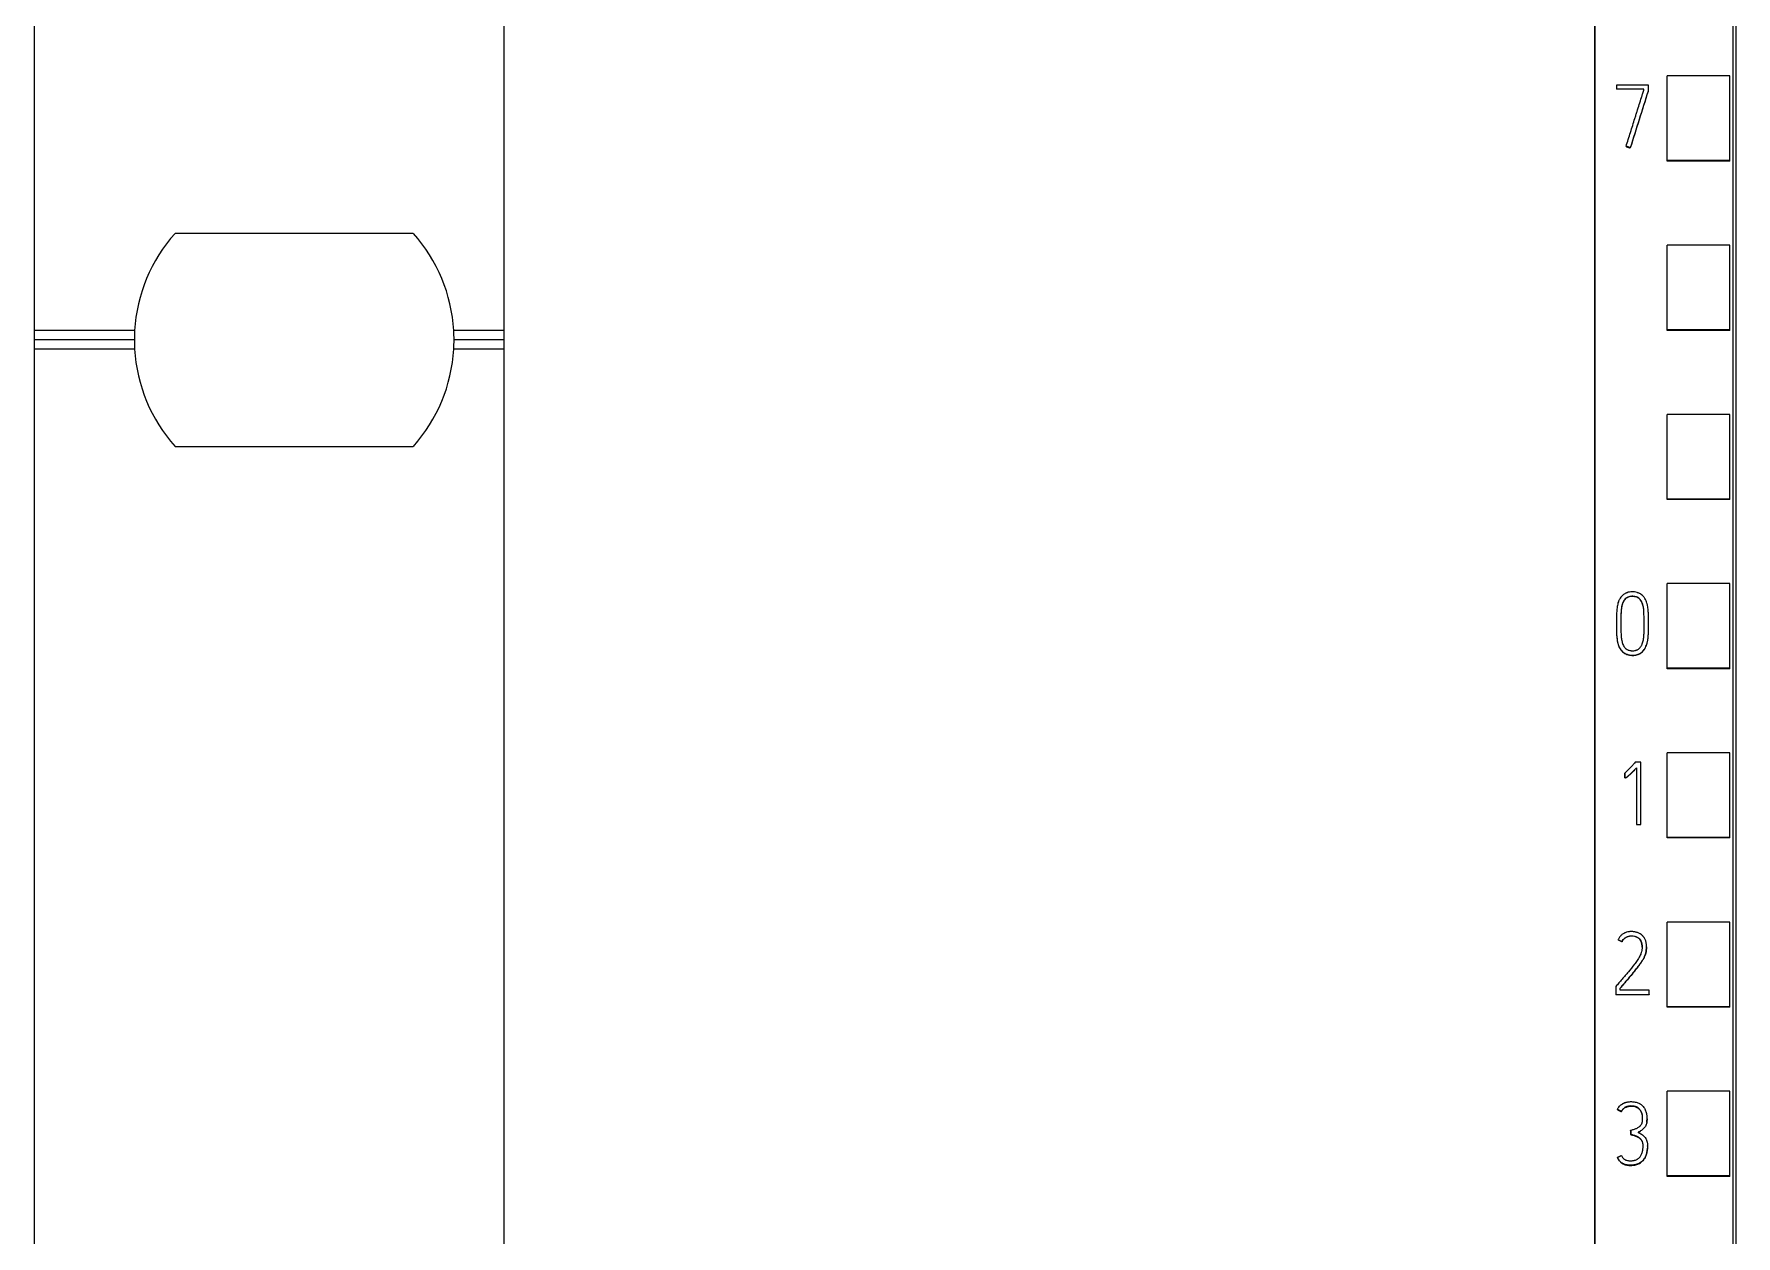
# Model space of a CAD drawing. Header units: millimetres. Extents: x 4137 to 6698, y 1400 to 3585.
# Drawn here: x 5096.4 to 5150.7, y 3282 to 3320.4 of the extents above; entities that cross this region are included whole.
import ezdxf

# ---------------------------------------------------------------- set-up
doc = ezdxf.new("R2010")
doc.units = ezdxf.units.MM
doc.layers.add('000-PI-Oprema', color=30, linetype='Continuous', lineweight=5)
doc.layers.add('004-PI-DIN Šina', color=3, linetype='Continuous')

msp = doc.modelspace()

# ---------------------------------------------------------------- linework, layer by layer
at = {"color": 0, "linetype": 'ByBlock', "lineweight": 0, "ltscale": 0.25}
msp.add_lwpolyline([(5111.448, 3372.778), (5146.248, 3372.778), (5146.248, 3225.772), (5111.448, 3225.772), (5111.448, 3372.778)], dxfattribs=at)
at = {"layer": '000-PI-Oprema', "color": 0, "linetype": 'ByBlock', "lineweight": 0}
for p, q in [((5146.248, 3360.459), (5146.248, 3247.041)), ((5150.648, 3358.178), (5150.648, 3249.363)), ((5148.548, 3316.35), (5148.548, 3319.052)), ((5150.548, 3319.052), (5148.548, 3319.052)), ((5150.548, 3316.35), (5150.548, 3319.052)), ((5146.946, 3318.625), (5146.946, 3318.766)), ((5146.946, 3318.766), (5147.945, 3318.766)), ((5146.946, 3318.625), (5146.946, 3318.619)), ((5147.806, 3318.625), (5146.946, 3318.625)), ((5147.806, 3318.586), (5147.806, 3318.625)), ((5147.945, 3318.766), (5147.945, 3318.564)), ((5147.945, 3318.564), (5147.945, 3318.558)), ((5147.243, 3316.805), (5147.243, 3316.799)), ((5147.376, 3316.76), (5147.376, 3316.754)), ((5148.548, 3316.328), (5148.548, 3316.35)), ((5150.548, 3316.35), (5148.548, 3316.35)), ((5150.548, 3316.328), (5148.548, 3316.328)), ((5150.548, 3316.328), (5150.548, 3316.35)), ((5148.548, 3310.949), (5148.548, 3313.651)), ((5150.548, 3313.651), (5148.548, 3313.651)), ((5150.548, 3310.949), (5150.548, 3313.651)), ((5148.548, 3310.928), (5148.548, 3310.949)), ((5150.548, 3310.949), (5148.548, 3310.949)), ((5150.548, 3310.928), (5148.548, 3310.928)), ((5150.548, 3310.928), (5150.548, 3310.949)), ((5148.548, 3305.547), (5148.548, 3308.249)), ((5150.548, 3308.249), (5148.548, 3308.249)), ((5150.548, 3305.547), (5150.548, 3308.249)), ((5148.548, 3305.528), (5148.548, 3305.547)), ((5150.548, 3305.547), (5148.548, 3305.547)), ((5150.548, 3305.528), (5148.548, 3305.528)), ((5150.548, 3305.528), (5150.548, 3305.547)), ((5148.548, 3300.146), (5148.548, 3302.847)), ((5150.548, 3302.847), (5148.548, 3302.847)), ((5150.548, 3300.146), (5150.548, 3302.847)), ((5146.933, 3301.586), (5146.933, 3301.58)), ((5147.957, 3301.538), (5147.957, 3301.544)), ((5148.548, 3300.128), (5148.548, 3300.146)), ((5150.548, 3300.146), (5148.548, 3300.146)), ((5150.548, 3300.128), (5148.548, 3300.128)), ((5150.548, 3300.128), (5150.548, 3300.146)), ((5147.709, 3297.144), (5147.534, 3297.144)), ((5147.709, 3295.155), (5147.709, 3297.144)), ((5148.548, 3294.744), (5148.548, 3297.445)), ((5150.548, 3297.445), (5148.548, 3297.445)), ((5150.548, 3294.744), (5150.548, 3297.445)), ((5147.198, 3296.798), (5147.198, 3296.792)), ((5147.207, 3296.651), (5147.207, 3296.645)), ((5147.57, 3296.972), (5147.57, 3295.155)), ((5147.57, 3295.155), (5147.709, 3295.155)), ((5148.548, 3294.728), (5148.548, 3294.744)), ((5150.548, 3294.744), (5148.548, 3294.744)), ((5150.548, 3294.728), (5148.548, 3294.728)), ((5150.548, 3294.728), (5150.548, 3294.744)), ((5148.548, 3289.342), (5148.548, 3292.044)), ((5150.548, 3292.044), (5148.548, 3292.044)), ((5150.548, 3289.342), (5150.548, 3292.044)), ((5146.987, 3291.483), (5146.987, 3291.476)), ((5147.112, 3291.419), (5147.112, 3291.413)), ((5147.895, 3291.251), (5147.895, 3291.257)), ((5146.913, 3289.987), (5146.913, 3289.732)), ((5146.913, 3289.732), (5146.913, 3289.725)), ((5146.913, 3289.732), (5147.978, 3289.732)), ((5147.051, 3289.87), (5147.051, 3289.937)), ((5147.978, 3289.87), (5147.051, 3289.87)), ((5147.978, 3289.732), (5147.978, 3289.87)), ((5147.978, 3289.732), (5147.978, 3289.725)), ((5148.548, 3289.328), (5148.548, 3289.342)), ((5150.548, 3289.342), (5148.548, 3289.342)), ((5150.548, 3289.328), (5148.548, 3289.328)), ((5150.548, 3289.328), (5150.548, 3289.342)), ((5148.548, 3283.941), (5148.548, 3286.642)), ((5150.548, 3286.642), (5148.548, 3286.642)), ((5150.548, 3283.941), (5150.548, 3286.642)), ((5146.964, 3286.063), (5146.964, 3286.057)), ((5147.092, 3285.999), (5147.092, 3285.993)), ((5147.91, 3285.745), (5147.91, 3285.751)), ((5147.388, 3285.398), (5147.388, 3285.392)), ((5147.397, 3285.259), (5147.397, 3285.253)), ((5147.927, 3284.891), (5147.927, 3284.898)), ((5146.964, 3284.536), (5146.964, 3284.53)), ((5148.548, 3283.928), (5148.548, 3283.941)), ((5150.548, 3283.941), (5148.548, 3283.941)), ((5150.548, 3283.928), (5148.548, 3283.928)), ((5150.548, 3283.928), (5150.548, 3283.941))]:
    msp.add_line(p, q, dxfattribs=at)
at = {"layer": '000-PI-Oprema', "color": 18, "linetype": 'ByBlock', "lineweight": 0, "true_color": 0x000000}
for centre, major_axis, ratio, start_param, end_param in [((5142.989, 3241.387), (312.699, 996.069), 0.017657, 1.498788, 1.500604), ((5143.014, 3241.833), (311.804, 993.193), 0.017605, 1.49899, 1.500811)]:
    msp.add_ellipse(centre, major_axis=major_axis, ratio=ratio, start_param=start_param, end_param=end_param, dxfattribs=at)
at = {"layer": '000-PI-Oprema', "color": 0, "linetype": 'ByBlock', "lineweight": 0}
for points, knots in [([(5146.248, 3233.778), (5146.248, 3234.631), (5146.248, 3236.295), (5146.248, 3238.629), (5146.248, 3240.745), (5146.248, 3243.514), (5146.248, 3247.415), (5146.248, 3253.328), (5146.248, 3262.788), (5146.248, 3275.899), (5146.248, 3293.129), (5146.248, 3311.77), (5146.248, 3328.819), (5146.248, 3344.017), (5146.248, 3354.369), (5146.248, 3362.711), (5146.248, 3367.738), (5146.248, 3371.186), (5146.248, 3372.778)], [0, 0, 0, 0, 0.018357, 0.035822, 0.050221, 0.063898, 0.09543, 0.134182, 0.191169, 0.299064, 0.416456, 0.562341, 0.701008, 0.784589, 0.890964, 0.925157, 0.965428, 1, 1, 1, 1]), ([(5150.748, 3358.364), (5150.748, 3355.32), (5150.748, 3345.75), (5150.748, 3331.58), (5150.748, 3317.013), (5150.748, 3302.803), (5150.748, 3288.509), (5150.748, 3273.023), (5150.748, 3260.383), (5150.748, 3252.418), (5150.748, 3249.078)], [0, 0, 0, 0, 0.083934, 0.263736, 0.389889, 0.484142, 0.653794, 0.78188, 0.908517, 1, 1, 1, 1]), ([(5147.243, 3316.805), (5147.289, 3316.953), (5147.336, 3317.102), (5147.406, 3317.324), (5147.43, 3317.399), (5147.476, 3317.547), (5147.499, 3317.622), (5147.535, 3317.733), (5147.546, 3317.77), (5147.57, 3317.844), (5147.582, 3317.881), (5147.617, 3317.993), (5147.64, 3318.067), (5147.687, 3318.215), (5147.71, 3318.29), (5147.745, 3318.401), (5147.757, 3318.438), (5147.775, 3318.494), (5147.781, 3318.512), (5147.79, 3318.54), (5147.793, 3318.549), (5147.799, 3318.568), (5147.802, 3318.577), (5147.806, 3318.586)], [0, 0, 0, 0, 0.25, 0.25, 0.375, 0.375, 0.5, 0.5, 0.5625, 0.5625, 0.625, 0.625, 0.75, 0.75, 0.875, 0.875, 0.9375, 0.9375, 0.96875, 0.96875, 0.984375, 0.984375, 1, 1, 1, 1]), ([(5147.274, 3302.557), (5147.3, 3302.567), (5147.326, 3302.574), (5147.378, 3302.583), (5147.405, 3302.586), (5147.459, 3302.587), (5147.486, 3302.585), (5147.539, 3302.578), (5147.566, 3302.572), (5147.605, 3302.561), (5147.618, 3302.556), (5147.643, 3302.547), (5147.668, 3302.536), (5147.691, 3302.524), (5147.709, 3302.513), (5147.714, 3302.51), (5147.726, 3302.502), (5147.731, 3302.498), (5147.758, 3302.478), (5147.777, 3302.459), (5147.804, 3302.429), (5147.812, 3302.419), (5147.828, 3302.397), (5147.835, 3302.385), (5147.856, 3302.351), (5147.868, 3302.327), (5147.89, 3302.278), (5147.899, 3302.253), (5147.911, 3302.214), (5147.914, 3302.201), (5147.921, 3302.175), (5147.93, 3302.136), (5147.945, 3302.044), (5147.95, 3301.965), (5147.954, 3301.86), (5147.955, 3301.807), (5147.957, 3301.701), (5147.957, 3301.648), (5147.957, 3301.542), (5147.957, 3301.435), (5147.955, 3301.33), (5147.952, 3301.224), (5147.95, 3301.171), (5147.939, 3301.066), (5147.93, 3301.013), (5147.913, 3300.948), (5147.909, 3300.935), (5147.901, 3300.909), (5147.897, 3300.896), (5147.883, 3300.858), (5147.872, 3300.834), (5147.854, 3300.798), (5147.847, 3300.786), (5147.833, 3300.763), (5147.826, 3300.751), (5147.802, 3300.718), (5147.785, 3300.698), (5147.756, 3300.67), (5147.746, 3300.661), (5147.73, 3300.649), (5147.724, 3300.645), (5147.713, 3300.637), (5147.707, 3300.633), (5147.679, 3300.615), (5147.654, 3300.604), (5147.617, 3300.589), (5147.604, 3300.585), (5147.577, 3300.578), (5147.564, 3300.575), (5147.524, 3300.567), (5147.498, 3300.564), (5147.457, 3300.562), (5147.444, 3300.562), (5147.416, 3300.563), (5147.403, 3300.564), (5147.363, 3300.569), (5147.336, 3300.573), (5147.297, 3300.584), (5147.284, 3300.588), (5147.259, 3300.597), (5147.246, 3300.602), (5147.209, 3300.619), (5147.186, 3300.633), (5147.153, 3300.657), (5147.142, 3300.665), (5147.122, 3300.683), (5147.112, 3300.693), (5147.085, 3300.723), (5147.069, 3300.744), (5147.047, 3300.779), (5147.04, 3300.79), (5147.027, 3300.814), (5147.021, 3300.826), (5147.004, 3300.863), (5146.995, 3300.888), (5146.983, 3300.927), (5146.979, 3300.94), (5146.972, 3300.966), (5146.969, 3300.979), (5146.961, 3301.019), (5146.957, 3301.045), (5146.939, 3301.178), (5146.936, 3301.285), (5146.934, 3301.446), (5146.933, 3301.499), (5146.933, 3301.607), (5146.933, 3301.66), (5146.934, 3301.767), (5146.936, 3301.821), (5146.94, 3301.927), (5146.944, 3301.981), (5146.955, 3302.087), (5146.962, 3302.139), (5146.98, 3302.218), (5146.987, 3302.244), (5147.001, 3302.282), (5147.006, 3302.295), (5147.017, 3302.321), (5147.023, 3302.333), (5147.043, 3302.369), (5147.058, 3302.392), (5147.084, 3302.424), (5147.093, 3302.434), (5147.113, 3302.454), (5147.122, 3302.464), (5147.153, 3302.491), (5147.176, 3302.507), (5147.211, 3302.528), (5147.223, 3302.535), (5147.242, 3302.544), (5147.252, 3302.548), (5147.263, 3302.553), (5147.268, 3302.555), (5147.271, 3302.556), (5147.272, 3302.557), (5147.274, 3302.557)], [0, 0, 0, 0, 0.015625, 0.015625, 0.03125, 0.03125, 0.046875, 0.046875, 0.0625, 0.0625, 0.070313, 0.070313, 0.078125, 0.085938, 0.085938, 0.089844, 0.089844, 0.09375, 0.09375, 0.109375, 0.109375, 0.117188, 0.117188, 0.125, 0.125, 0.140625, 0.140625, 0.15625, 0.15625, 0.164063, 0.164063, 0.171875, 0.1875, 0.21875, 0.21875, 0.25, 0.25, 0.28125, 0.28125, 0.3125, 0.34375, 0.34375, 0.375, 0.375, 0.40625, 0.40625, 0.414063, 0.414063, 0.421875, 0.421875, 0.4375, 0.4375, 0.445313, 0.445313, 0.453125, 0.453125, 0.46875, 0.46875, 0.476563, 0.476563, 0.480469, 0.480469, 0.484375, 0.484375, 0.5, 0.5, 0.507813, 0.507813, 0.515625, 0.515625, 0.53125, 0.53125, 0.539063, 0.539063, 0.546875, 0.546875, 0.5625, 0.5625, 0.570313, 0.570313, 0.578125, 0.578125, 0.59375, 0.59375, 0.601563, 0.601563, 0.609375, 0.609375, 0.625, 0.625, 0.632813, 0.632813, 0.640625, 0.640625, 0.65625, 0.65625, 0.664063, 0.664063, 0.671875, 0.671875, 0.6875, 0.6875, 0.75, 0.75, 0.78125, 0.78125, 0.8125, 0.8125, 0.84375, 0.84375, 0.875, 0.875, 0.90625, 0.90625, 0.921875, 0.921875, 0.929688, 0.929688, 0.9375, 0.9375, 0.953125, 0.953125, 0.960938, 0.960938, 0.96875, 0.96875, 0.984375, 0.984375, 0.992188, 0.992188, 0.996094, 0.998047, 0.999023, 0.999023, 1, 1, 1, 1]), ([(5147.617, 3302.405), (5147.637, 3302.394), (5147.655, 3302.38), (5147.687, 3302.349), (5147.701, 3302.331), (5147.726, 3302.294), (5147.737, 3302.275), (5147.756, 3302.234), (5147.765, 3302.213), (5147.786, 3302.15), (5147.795, 3302.106), (5147.803, 3302.04), (5147.805, 3302.018), (5147.808, 3301.973), (5147.81, 3301.951), (5147.815, 3301.839), (5147.817, 3301.75), (5147.819, 3301.571), (5147.818, 3301.481), (5147.817, 3301.347), (5147.816, 3301.28), (5147.812, 3301.213), (5147.808, 3301.169), (5147.806, 3301.146), (5147.798, 3301.08), (5147.79, 3301.036), (5147.773, 3300.972), (5147.767, 3300.95), (5147.755, 3300.919), (5147.751, 3300.908), (5147.742, 3300.887), (5147.733, 3300.867), (5147.722, 3300.848), (5147.71, 3300.829), (5147.703, 3300.82), (5147.682, 3300.793), (5147.666, 3300.777), (5147.639, 3300.757), (5147.63, 3300.751), (5147.61, 3300.74), (5147.6, 3300.735), (5147.579, 3300.727), (5147.569, 3300.723), (5147.547, 3300.716), (5147.536, 3300.714), (5147.503, 3300.707), (5147.481, 3300.704), (5147.447, 3300.703), (5147.436, 3300.703), (5147.414, 3300.705), (5147.402, 3300.706), (5147.369, 3300.71), (5147.347, 3300.715), (5147.315, 3300.725), (5147.305, 3300.729), (5147.284, 3300.738), (5147.264, 3300.748), (5147.246, 3300.761), (5147.232, 3300.772), (5147.228, 3300.775), (5147.22, 3300.783), (5147.216, 3300.787), (5147.204, 3300.799), (5147.197, 3300.807), (5147.183, 3300.825), (5147.177, 3300.835), (5147.16, 3300.864), (5147.151, 3300.884), (5147.134, 3300.926), (5147.127, 3300.947), (5147.118, 3300.979), (5147.115, 3300.99), (5147.109, 3301.012), (5147.102, 3301.044), (5147.097, 3301.077), (5147.087, 3301.143), (5147.084, 3301.186), (5147.076, 3301.318), (5147.075, 3301.406), (5147.075, 3301.539), (5147.075, 3301.583), (5147.075, 3301.671), (5147.076, 3301.803), (5147.08, 3301.936), (5147.091, 3302.045), (5147.094, 3302.067), (5147.1, 3302.111), (5147.104, 3302.133), (5147.112, 3302.165), (5147.115, 3302.176), (5147.121, 3302.197), (5147.125, 3302.207), (5147.137, 3302.238), (5147.146, 3302.258), (5147.162, 3302.287), (5147.168, 3302.296), (5147.18, 3302.314), (5147.187, 3302.323), (5147.208, 3302.349), (5147.223, 3302.365), (5147.249, 3302.386), (5147.258, 3302.392), (5147.276, 3302.404), (5147.286, 3302.41), (5147.316, 3302.424), (5147.337, 3302.431), (5147.38, 3302.44), (5147.402, 3302.442), (5147.446, 3302.443), (5147.468, 3302.442), (5147.512, 3302.438), (5147.534, 3302.434), (5147.566, 3302.426), (5147.576, 3302.423), (5147.592, 3302.417), (5147.597, 3302.414), (5147.605, 3302.411), (5147.607, 3302.41), (5147.612, 3302.407), (5147.615, 3302.406), (5147.617, 3302.405)], [0, 0, 0, 0, 0.015625, 0.015625, 0.03125, 0.03125, 0.046875, 0.046875, 0.0625, 0.0625, 0.09375, 0.09375, 0.109375, 0.109375, 0.125, 0.125, 0.1875, 0.1875, 0.25, 0.25, 0.28125, 0.296875, 0.296875, 0.3125, 0.3125, 0.34375, 0.34375, 0.359375, 0.359375, 0.367188, 0.367188, 0.375, 0.382813, 0.382813, 0.390625, 0.390625, 0.40625, 0.40625, 0.414063, 0.414063, 0.421875, 0.421875, 0.429688, 0.429688, 0.4375, 0.4375, 0.453125, 0.453125, 0.460938, 0.460938, 0.46875, 0.46875, 0.484375, 0.484375, 0.492188, 0.492188, 0.5, 0.507813, 0.507813, 0.511719, 0.511719, 0.515625, 0.515625, 0.523438, 0.523438, 0.53125, 0.53125, 0.546875, 0.546875, 0.5625, 0.5625, 0.570313, 0.570313, 0.578125, 0.59375, 0.59375, 0.625, 0.625, 0.6875, 0.6875, 0.71875, 0.71875, 0.75, 0.8125, 0.8125, 0.828125, 0.828125, 0.84375, 0.84375, 0.851563, 0.851563, 0.859375, 0.859375, 0.875, 0.875, 0.882813, 0.882813, 0.890625, 0.890625, 0.90625, 0.90625, 0.914063, 0.914063, 0.921875, 0.921875, 0.9375, 0.9375, 0.953125, 0.953125, 0.96875, 0.96875, 0.984375, 0.984375, 0.992187, 0.992187, 0.996094, 0.996094, 0.998047, 0.998047, 1, 1, 1, 1]), ([(5147.617, 3302.398), (5147.597, 3302.409), (5147.576, 3302.417), (5147.544, 3302.425), (5147.533, 3302.428), (5147.511, 3302.431), (5147.5, 3302.433), (5147.466, 3302.436), (5147.444, 3302.437), (5147.4, 3302.436), (5147.378, 3302.433), (5147.345, 3302.426), (5147.334, 3302.423), (5147.312, 3302.416), (5147.302, 3302.411), (5147.282, 3302.401), (5147.272, 3302.396), (5147.254, 3302.383), (5147.245, 3302.376), (5147.228, 3302.362), (5147.219, 3302.354), (5147.204, 3302.337), (5147.197, 3302.329), (5147.176, 3302.302), (5147.163, 3302.284), (5147.147, 3302.254), (5147.143, 3302.244), (5147.134, 3302.224), (5147.129, 3302.213), (5147.118, 3302.181), (5147.112, 3302.16), (5147.097, 3302.095), (5147.092, 3302.051), (5147.084, 3301.962), (5147.081, 3301.917), (5147.077, 3301.828), (5147.076, 3301.784), (5147.075, 3301.695), (5147.075, 3301.65), (5147.075, 3301.567), (5147.075, 3301.529), (5147.075, 3301.49)], [0, 0, 0, 0, 0.050692, 0.050692, 0.076038, 0.076038, 0.101384, 0.101384, 0.152076, 0.152076, 0.202768, 0.202768, 0.228114, 0.228114, 0.25346, 0.25346, 0.278806, 0.278806, 0.304152, 0.304152, 0.329498, 0.329498, 0.354844, 0.354844, 0.405536, 0.405536, 0.430882, 0.430882, 0.456228, 0.456228, 0.506919, 0.506919, 0.608303, 0.608303, 0.709687, 0.709687, 0.811071, 0.811071, 0.912455, 0.912455, 1, 1, 1, 1]), ([(5147.818, 3301.586), (5147.818, 3301.612), (5147.818, 3301.638), (5147.817, 3301.752), (5147.815, 3301.84), (5147.808, 3301.973), (5147.806, 3302.017), (5147.794, 3302.103), (5147.785, 3302.146), (5147.767, 3302.198), (5147.763, 3302.209), (5147.755, 3302.229), (5147.751, 3302.24), (5147.736, 3302.27), (5147.725, 3302.289), (5147.706, 3302.317), (5147.7, 3302.326), (5147.686, 3302.343), (5147.671, 3302.359), (5147.654, 3302.374), (5147.641, 3302.384), (5147.636, 3302.387), (5147.627, 3302.393), (5147.622, 3302.396), (5147.617, 3302.398)], [0, 0, 0, 0, 0.088977, 0.088977, 0.392651, 0.392651, 0.544488, 0.544488, 0.696326, 0.696326, 0.734285, 0.734285, 0.772244, 0.772244, 0.848163, 0.848163, 0.886122, 0.886122, 0.924081, 0.962041, 0.962041, 0.98102, 0.98102, 1, 1, 1, 1]), ([(5146.933, 3301.58), (5146.933, 3301.516), (5146.933, 3301.452), (5146.935, 3301.335), (5146.936, 3301.281), (5146.94, 3301.2), (5146.942, 3301.174), (5146.946, 3301.12), (5146.949, 3301.093), (5146.96, 3301.013), (5146.97, 3300.96), (5146.99, 3300.896), (5146.995, 3300.883), (5147.004, 3300.858), (5147.01, 3300.845), (5147.026, 3300.809), (5147.039, 3300.785), (5147.06, 3300.751), (5147.068, 3300.74), (5147.084, 3300.719), (5147.093, 3300.708), (5147.12, 3300.678), (5147.14, 3300.66), (5147.172, 3300.636), (5147.184, 3300.629), (5147.207, 3300.615), (5147.219, 3300.609), (5147.256, 3300.591), (5147.281, 3300.582), (5147.32, 3300.571), (5147.334, 3300.568), (5147.36, 3300.563), (5147.373, 3300.561), (5147.414, 3300.557), (5147.441, 3300.556), (5147.481, 3300.557), (5147.495, 3300.558), (5147.522, 3300.561), (5147.535, 3300.563), (5147.574, 3300.57), (5147.6, 3300.577), (5147.638, 3300.591), (5147.651, 3300.597), (5147.675, 3300.608), (5147.687, 3300.615), (5147.722, 3300.636), (5147.743, 3300.652), (5147.783, 3300.689), (5147.8, 3300.71), (5147.824, 3300.743), (5147.832, 3300.754), (5147.846, 3300.777), (5147.852, 3300.789), (5147.871, 3300.825), (5147.882, 3300.85), (5147.9, 3300.9), (5147.909, 3300.925), (5147.922, 3300.977), (5147.928, 3301.004), (5147.938, 3301.057), (5147.948, 3301.137), (5147.952, 3301.217), (5147.955, 3301.323), (5147.957, 3301.413), (5147.957, 3301.502), (5147.957, 3301.538)], [0, 0, 0, 0, 0.074801, 0.074801, 0.137845, 0.137845, 0.169367, 0.169367, 0.200889, 0.200889, 0.263933, 0.263933, 0.279694, 0.279694, 0.295455, 0.295455, 0.326976, 0.326976, 0.342737, 0.342737, 0.358498, 0.358498, 0.39002, 0.39002, 0.405781, 0.405781, 0.421542, 0.421542, 0.453064, 0.453064, 0.468825, 0.468825, 0.484586, 0.484586, 0.516108, 0.516108, 0.531869, 0.531869, 0.54763, 0.54763, 0.579151, 0.579151, 0.594912, 0.594912, 0.610673, 0.610673, 0.642195, 0.642195, 0.673717, 0.673717, 0.689478, 0.689478, 0.705239, 0.705239, 0.736761, 0.736761, 0.768283, 0.768283, 0.799805, 0.799805, 0.831326, 0.89437, 0.89437, 0.957414, 1, 1, 1, 1]), ([(5147.534, 3297.144), (5147.507, 3297.114), (5147.48, 3297.084), (5147.426, 3297.025), (5147.399, 3296.995), (5147.357, 3296.952), (5147.343, 3296.937), (5147.316, 3296.908), (5147.302, 3296.893), (5147.273, 3296.865), (5147.258, 3296.851), (5147.229, 3296.825), (5147.213, 3296.811), (5147.198, 3296.798)], [0, 0, 0, 0, 0.25, 0.25, 0.5, 0.5, 0.625, 0.625, 0.75, 0.75, 0.875, 0.875, 1, 1, 1, 1]), ([(5147.207, 3296.651), (5147.212, 3296.651), (5147.217, 3296.652), (5147.227, 3296.654), (5147.232, 3296.655), (5147.242, 3296.659), (5147.246, 3296.661), (5147.255, 3296.666), (5147.26, 3296.669), (5147.272, 3296.678), (5147.28, 3296.684), (5147.296, 3296.697), (5147.304, 3296.704), (5147.327, 3296.724), (5147.342, 3296.738), (5147.371, 3296.766), (5147.386, 3296.78), (5147.429, 3296.824), (5147.458, 3296.853), (5147.514, 3296.913), (5147.542, 3296.942), (5147.57, 3296.972)], [0, 0, 0, 0, 0.03125, 0.03125, 0.0625, 0.0625, 0.09375, 0.09375, 0.125, 0.125, 0.1875, 0.1875, 0.25, 0.25, 0.375, 0.375, 0.5, 0.5, 0.75, 0.75, 1, 1, 1, 1]), ([(5147.57, 3296.966), (5147.542, 3296.936), (5147.514, 3296.906), (5147.458, 3296.847), (5147.429, 3296.818), (5147.386, 3296.774), (5147.371, 3296.76), (5147.342, 3296.731), (5147.327, 3296.717), (5147.304, 3296.697), (5147.296, 3296.691), (5147.28, 3296.678), (5147.272, 3296.671), (5147.259, 3296.663), (5147.255, 3296.66), (5147.246, 3296.655), (5147.242, 3296.653), (5147.232, 3296.649), (5147.227, 3296.648), (5147.217, 3296.646), (5147.212, 3296.645), (5147.207, 3296.645)], [0, 0, 0, 0, 0.25, 0.25, 0.5, 0.5, 0.625, 0.625, 0.75, 0.75, 0.8125, 0.8125, 0.875, 0.875, 0.90625, 0.90625, 0.9375, 0.9375, 0.96875, 0.96875, 1, 1, 1, 1]), ([(5147.051, 3289.937), (5147.09, 3289.983), (5147.129, 3290.029), (5147.207, 3290.121), (5147.246, 3290.166), (5147.325, 3290.258), (5147.364, 3290.304), (5147.441, 3290.396), (5147.48, 3290.443), (5147.556, 3290.536), (5147.593, 3290.583), (5147.648, 3290.655), (5147.666, 3290.68), (5147.701, 3290.729), (5147.718, 3290.754), (5147.752, 3290.804), (5147.768, 3290.829), (5147.798, 3290.881), (5147.812, 3290.908), (5147.831, 3290.949), (5147.837, 3290.962), (5147.848, 3290.991), (5147.853, 3291.005), (5147.867, 3291.048), (5147.875, 3291.077), (5147.886, 3291.136), (5147.89, 3291.166), (5147.893, 3291.211), (5147.894, 3291.226), (5147.895, 3291.257), (5147.895, 3291.272), (5147.893, 3291.317), (5147.889, 3291.347), (5147.881, 3291.392), (5147.878, 3291.406), (5147.87, 3291.436), (5147.866, 3291.45), (5147.856, 3291.479), (5147.849, 3291.493), (5147.836, 3291.519), (5147.829, 3291.533), (5147.817, 3291.552), (5147.812, 3291.558), (5147.803, 3291.57), (5147.799, 3291.576), (5147.784, 3291.594), (5147.774, 3291.605), (5147.753, 3291.626), (5147.741, 3291.636), (5147.723, 3291.65), (5147.717, 3291.655), (5147.705, 3291.663), (5147.698, 3291.667), (5147.665, 3291.687), (5147.637, 3291.699), (5147.594, 3291.714), (5147.58, 3291.718), (5147.551, 3291.726), (5147.536, 3291.729), (5147.506, 3291.734), (5147.491, 3291.736), (5147.461, 3291.739), (5147.446, 3291.74), (5147.415, 3291.741), (5147.4, 3291.74), (5147.37, 3291.739), (5147.355, 3291.738), (5147.31, 3291.733), (5147.28, 3291.727), (5147.237, 3291.713), (5147.223, 3291.708), (5147.202, 3291.698), (5147.195, 3291.695), (5147.181, 3291.688), (5147.174, 3291.685), (5147.142, 3291.666), (5147.117, 3291.648), (5147.083, 3291.618), (5147.072, 3291.607), (5147.052, 3291.584), (5147.042, 3291.573), (5147.016, 3291.536), (5147, 3291.511), (5146.987, 3291.483)], [0, 0, 0, 0, 0.0625, 0.0625, 0.125, 0.125, 0.1875, 0.1875, 0.25, 0.25, 0.3125, 0.3125, 0.34375, 0.34375, 0.375, 0.375, 0.40625, 0.40625, 0.4375, 0.4375, 0.453125, 0.453125, 0.46875, 0.46875, 0.5, 0.5, 0.53125, 0.53125, 0.546875, 0.546875, 0.5625, 0.5625, 0.59375, 0.59375, 0.609375, 0.609375, 0.625, 0.625, 0.640625, 0.640625, 0.65625, 0.65625, 0.664063, 0.664063, 0.671875, 0.671875, 0.6875, 0.6875, 0.703125, 0.703125, 0.710938, 0.710938, 0.71875, 0.71875, 0.75, 0.75, 0.765625, 0.765625, 0.78125, 0.78125, 0.796875, 0.796875, 0.8125, 0.8125, 0.828125, 0.828125, 0.84375, 0.84375, 0.875, 0.875, 0.890625, 0.890625, 0.898438, 0.898438, 0.90625, 0.90625, 0.9375, 0.9375, 0.953125, 0.953125, 0.96875, 0.96875, 1, 1, 1, 1]), ([(5147.112, 3291.419), (5147.124, 3291.442), (5147.137, 3291.464), (5147.161, 3291.495), (5147.17, 3291.504), (5147.189, 3291.523), (5147.199, 3291.531), (5147.23, 3291.554), (5147.253, 3291.566), (5147.301, 3291.586), (5147.326, 3291.593), (5147.364, 3291.6), (5147.377, 3291.602), (5147.403, 3291.604), (5147.416, 3291.605), (5147.455, 3291.604), (5147.481, 3291.601), (5147.518, 3291.593), (5147.531, 3291.589), (5147.556, 3291.581), (5147.568, 3291.576), (5147.603, 3291.56), (5147.625, 3291.546), (5147.655, 3291.522), (5147.665, 3291.513), (5147.683, 3291.494), (5147.691, 3291.484), (5147.702, 3291.468), (5147.706, 3291.462), (5147.712, 3291.451), (5147.721, 3291.434), (5147.728, 3291.416), (5147.737, 3291.391), (5147.74, 3291.378), (5147.745, 3291.353), (5147.747, 3291.34), (5147.751, 3291.314), (5147.752, 3291.302), (5147.753, 3291.276), (5147.753, 3291.263), (5147.753, 3291.237), (5147.753, 3291.224), (5147.751, 3291.198), (5147.75, 3291.185), (5147.745, 3291.147), (5147.74, 3291.121), (5147.73, 3291.084), (5147.726, 3291.071), (5147.718, 3291.047), (5147.713, 3291.035), (5147.698, 3290.999), (5147.687, 3290.975), (5147.664, 3290.93), (5147.651, 3290.908), (5147.624, 3290.864), (5147.61, 3290.842), (5147.568, 3290.778), (5147.538, 3290.737), (5147.445, 3290.613), (5147.38, 3290.533), (5147.281, 3290.415), (5147.248, 3290.376), (5147.181, 3290.298), (5147.148, 3290.259), (5147.081, 3290.181), (5147.047, 3290.142), (5146.98, 3290.064), (5146.946, 3290.025), (5146.913, 3289.987)], [0, 0, 0, 0, 0.03125, 0.03125, 0.046875, 0.046875, 0.0625, 0.0625, 0.09375, 0.09375, 0.125, 0.125, 0.140625, 0.140625, 0.15625, 0.15625, 0.1875, 0.1875, 0.203125, 0.203125, 0.21875, 0.21875, 0.25, 0.25, 0.265625, 0.265625, 0.28125, 0.28125, 0.289062, 0.289062, 0.296875, 0.3125, 0.3125, 0.328125, 0.328125, 0.34375, 0.34375, 0.359375, 0.359375, 0.375, 0.375, 0.390625, 0.390625, 0.40625, 0.40625, 0.4375, 0.4375, 0.453125, 0.453125, 0.46875, 0.46875, 0.5, 0.5, 0.53125, 0.53125, 0.5625, 0.5625, 0.625, 0.625, 0.75, 0.75, 0.8125, 0.8125, 0.875, 0.875, 0.9375, 0.9375, 1, 1, 1, 1]), ([(5147.895, 3291.25), (5147.895, 3291.245), (5147.895, 3291.239), (5147.894, 3291.218), (5147.893, 3291.203), (5147.89, 3291.158), (5147.886, 3291.128), (5147.874, 3291.069), (5147.867, 3291.04), (5147.853, 3290.997), (5147.847, 3290.983), (5147.836, 3290.954), (5147.83, 3290.94), (5147.811, 3290.899), (5147.797, 3290.873), (5147.767, 3290.821), (5147.75, 3290.796), (5147.717, 3290.746), (5147.7, 3290.721), (5147.665, 3290.673), (5147.647, 3290.648), (5147.593, 3290.576), (5147.555, 3290.529), (5147.479, 3290.436), (5147.441, 3290.39), (5147.363, 3290.297), (5147.324, 3290.252), (5147.246, 3290.16), (5147.207, 3290.114), (5147.129, 3290.022), (5147.09, 3289.976), (5147.051, 3289.93)], [0, 0, 0, 0, 0.010377, 0.010377, 0.038652, 0.038652, 0.095202, 0.095202, 0.151752, 0.151752, 0.180027, 0.180027, 0.208302, 0.208302, 0.264851, 0.264851, 0.321401, 0.321401, 0.377951, 0.377951, 0.434501, 0.434501, 0.547601, 0.547601, 0.660701, 0.660701, 0.7738, 0.7738, 0.8869, 0.8869, 1, 1, 1, 1]), ([(5147.753, 3291.248), (5147.753, 3291.258), (5147.753, 3291.269), (5147.752, 3291.292), (5147.751, 3291.305), (5147.748, 3291.33), (5147.746, 3291.343), (5147.741, 3291.369), (5147.737, 3291.381), (5147.73, 3291.406), (5147.725, 3291.418), (5147.717, 3291.436), (5147.714, 3291.442), (5147.707, 3291.453), (5147.704, 3291.459), (5147.686, 3291.486), (5147.668, 3291.505), (5147.643, 3291.526), (5147.637, 3291.53), (5147.627, 3291.537), (5147.611, 3291.548), (5147.582, 3291.564), (5147.558, 3291.574), (5147.533, 3291.583), (5147.521, 3291.586), (5147.483, 3291.595), (5147.457, 3291.598), (5147.405, 3291.599), (5147.366, 3291.595), (5147.328, 3291.586), (5147.303, 3291.579), (5147.29, 3291.575), (5147.266, 3291.565), (5147.254, 3291.56), (5147.232, 3291.547), (5147.22, 3291.54), (5147.189, 3291.517), (5147.17, 3291.499), (5147.146, 3291.469), (5147.138, 3291.458), (5147.124, 3291.436), (5147.118, 3291.425), (5147.112, 3291.413)], [0, 0, 0, 0, 0.034384, 0.034384, 0.076368, 0.076368, 0.118351, 0.118351, 0.160334, 0.160334, 0.202317, 0.202317, 0.223309, 0.223309, 0.244301, 0.244301, 0.328267, 0.328267, 0.349259, 0.349259, 0.370251, 0.412234, 0.454217, 0.454217, 0.496201, 0.496201, 0.580167, 0.580167, 0.664134, 0.706117, 0.706117, 0.7481, 0.7481, 0.790084, 0.790084, 0.832067, 0.832067, 0.916033, 0.916033, 0.958017, 0.958017, 1, 1, 1, 1]), ([(5146.964, 3286.063), (5146.972, 3286.082), (5146.992, 3286.117), (5147.016, 3286.149), (5147.037, 3286.172), (5147.044, 3286.179), (5147.058, 3286.193), (5147.066, 3286.2), (5147.089, 3286.219), (5147.106, 3286.231), (5147.132, 3286.246), (5147.141, 3286.252), (5147.159, 3286.261), (5147.168, 3286.265), (5147.195, 3286.278), (5147.214, 3286.285), (5147.243, 3286.293), (5147.253, 3286.296), (5147.273, 3286.3), (5147.283, 3286.302), (5147.313, 3286.307), (5147.353, 3286.312), (5147.393, 3286.313), (5147.433, 3286.312), (5147.453, 3286.311), (5147.493, 3286.308), (5147.514, 3286.305), (5147.553, 3286.297), (5147.573, 3286.292), (5147.611, 3286.28), (5147.63, 3286.273), (5147.657, 3286.26), (5147.666, 3286.255), (5147.684, 3286.245), (5147.693, 3286.24), (5147.718, 3286.223), (5147.733, 3286.211), (5147.756, 3286.191), (5147.763, 3286.184), (5147.777, 3286.169), (5147.783, 3286.161), (5147.816, 3286.122), (5147.836, 3286.088), (5147.87, 3286.014), (5147.882, 3285.975), (5147.895, 3285.917), (5147.899, 3285.897), (5147.904, 3285.857), (5147.906, 3285.837), (5147.909, 3285.797), (5147.91, 3285.777), (5147.91, 3285.736), (5147.91, 3285.716), (5147.907, 3285.676), (5147.904, 3285.656), (5147.896, 3285.616), (5147.891, 3285.597), (5147.876, 3285.559), (5147.867, 3285.541), (5147.852, 3285.515), (5147.846, 3285.506), (5147.835, 3285.49), (5147.828, 3285.482), (5147.809, 3285.459), (5147.795, 3285.445), (5147.772, 3285.425), (5147.764, 3285.418), (5147.748, 3285.406), (5147.74, 3285.4), (5147.715, 3285.383), (5147.698, 3285.373), (5147.663, 3285.353), (5147.645, 3285.343), (5147.627, 3285.334)], [0, 0, 0, 0, 0.03125, 0.0625, 0.0625, 0.078125, 0.078125, 0.09375, 0.09375, 0.125, 0.125, 0.140625, 0.140625, 0.15625, 0.15625, 0.1875, 0.1875, 0.203125, 0.203125, 0.21875, 0.21875, 0.25, 0.28125, 0.28125, 0.3125, 0.3125, 0.34375, 0.34375, 0.375, 0.375, 0.40625, 0.40625, 0.421875, 0.421875, 0.4375, 0.4375, 0.46875, 0.46875, 0.484375, 0.484375, 0.5, 0.5, 0.5625, 0.5625, 0.625, 0.625, 0.65625, 0.65625, 0.6875, 0.6875, 0.71875, 0.71875, 0.75, 0.75, 0.78125, 0.78125, 0.8125, 0.8125, 0.84375, 0.84375, 0.859375, 0.859375, 0.875, 0.875, 0.90625, 0.90625, 0.921875, 0.921875, 0.9375, 0.9375, 0.96875, 0.96875, 1, 1, 1, 1]), ([(5147.388, 3285.398), (5147.42, 3285.407), (5147.451, 3285.417), (5147.514, 3285.437), (5147.546, 3285.446), (5147.591, 3285.467), (5147.606, 3285.475), (5147.634, 3285.492), (5147.648, 3285.501), (5147.667, 3285.516), (5147.674, 3285.521), (5147.686, 3285.533), (5147.692, 3285.539), (5147.708, 3285.557), (5147.718, 3285.57), (5147.731, 3285.591), (5147.736, 3285.598), (5147.743, 3285.613), (5147.747, 3285.62), (5147.756, 3285.644), (5147.76, 3285.659), (5147.766, 3285.692), (5147.767, 3285.708), (5147.769, 3285.742), (5147.769, 3285.758), (5147.768, 3285.807), (5147.766, 3285.84), (5147.758, 3285.889), (5147.754, 3285.905), (5147.748, 3285.929), (5147.746, 3285.937), (5147.74, 3285.953), (5147.738, 3285.961), (5147.728, 3285.984), (5147.721, 3285.999), (5147.705, 3286.028), (5147.696, 3286.042), (5147.675, 3286.068), (5147.664, 3286.08), (5147.647, 3286.098), (5147.64, 3286.103), (5147.627, 3286.113), (5147.621, 3286.118), (5147.599, 3286.132), (5147.585, 3286.14), (5147.554, 3286.152), (5147.538, 3286.157), (5147.506, 3286.165), (5147.489, 3286.168), (5147.457, 3286.172), (5147.44, 3286.173), (5147.407, 3286.174), (5147.39, 3286.174), (5147.357, 3286.172), (5147.34, 3286.17), (5147.308, 3286.165), (5147.292, 3286.161), (5147.268, 3286.154), (5147.26, 3286.152), (5147.244, 3286.146), (5147.236, 3286.143), (5147.221, 3286.135), (5147.214, 3286.132), (5147.2, 3286.123), (5147.193, 3286.118), (5147.173, 3286.104), (5147.16, 3286.093), (5147.137, 3286.069), (5147.126, 3286.056), (5147.107, 3286.029), (5147.099, 3286.014), (5147.092, 3285.999)], [0, 0, 0, 0, 0.0625, 0.0625, 0.125, 0.125, 0.15625, 0.15625, 0.1875, 0.1875, 0.203125, 0.203125, 0.21875, 0.21875, 0.25, 0.25, 0.265625, 0.265625, 0.28125, 0.28125, 0.3125, 0.3125, 0.34375, 0.34375, 0.375, 0.375, 0.4375, 0.4375, 0.46875, 0.46875, 0.484375, 0.484375, 0.5, 0.5, 0.53125, 0.53125, 0.5625, 0.5625, 0.59375, 0.59375, 0.609375, 0.609375, 0.625, 0.625, 0.65625, 0.65625, 0.6875, 0.6875, 0.71875, 0.71875, 0.75, 0.75, 0.78125, 0.78125, 0.8125, 0.8125, 0.84375, 0.84375, 0.859375, 0.859375, 0.875, 0.875, 0.890625, 0.890625, 0.90625, 0.90625, 0.9375, 0.9375, 0.96875, 0.96875, 1, 1, 1, 1]), ([(5147.092, 3285.993), (5147.099, 3286.008), (5147.107, 3286.022), (5147.126, 3286.049), (5147.136, 3286.062), (5147.153, 3286.08), (5147.159, 3286.086), (5147.172, 3286.097), (5147.178, 3286.102), (5147.192, 3286.112), (5147.199, 3286.116), (5147.213, 3286.125), (5147.22, 3286.128), (5147.242, 3286.139), (5147.258, 3286.145), (5147.29, 3286.155), (5147.306, 3286.158), (5147.338, 3286.164), (5147.355, 3286.165), (5147.388, 3286.168), (5147.405, 3286.168), (5147.454, 3286.167), (5147.487, 3286.164), (5147.527, 3286.154), (5147.536, 3286.152), (5147.551, 3286.147), (5147.559, 3286.144), (5147.582, 3286.135), (5147.597, 3286.127), (5147.618, 3286.114), (5147.625, 3286.109), (5147.638, 3286.099), (5147.644, 3286.093), (5147.662, 3286.076), (5147.674, 3286.064), (5147.689, 3286.044), (5147.694, 3286.038), (5147.703, 3286.024), (5147.716, 3286.003), (5147.727, 3285.981), (5147.74, 3285.95), (5147.745, 3285.934), (5147.753, 3285.904), (5147.756, 3285.891), (5147.759, 3285.877)], [0, 0, 0, 0, 0.055991, 0.055991, 0.111982, 0.111982, 0.139978, 0.139978, 0.167973, 0.167973, 0.195969, 0.195969, 0.223964, 0.223964, 0.279955, 0.279955, 0.335946, 0.335946, 0.391937, 0.391937, 0.447928, 0.447928, 0.55991, 0.55991, 0.587906, 0.587906, 0.615901, 0.615901, 0.671892, 0.671892, 0.699888, 0.699888, 0.727884, 0.727884, 0.783875, 0.783875, 0.81187, 0.81187, 0.839866, 0.895857, 0.895857, 0.951848, 0.951848, 1, 1, 1, 1]), ([(5147.904, 3285.652), (5147.906, 3285.664), (5147.907, 3285.676), (5147.909, 3285.707), (5147.91, 3285.726), (5147.91, 3285.744)], [0, 0, 0, 0, 0.4, 0.4, 1, 1, 1, 1]), ([(5147.627, 3285.334), (5147.646, 3285.325), (5147.664, 3285.314), (5147.7, 3285.293), (5147.718, 3285.282), (5147.754, 3285.259), (5147.771, 3285.247), (5147.795, 3285.227), (5147.803, 3285.22), (5147.818, 3285.205), (5147.825, 3285.197), (5147.846, 3285.174), (5147.858, 3285.157), (5147.874, 3285.129), (5147.879, 3285.12), (5147.889, 3285.101), (5147.893, 3285.091), (5147.904, 3285.062), (5147.91, 3285.042), (5147.917, 3285.011), (5147.919, 3285), (5147.922, 3284.979), (5147.924, 3284.969), (5147.926, 3284.937), (5147.927, 3284.916), (5147.926, 3284.875), (5147.926, 3284.854), (5147.923, 3284.812), (5147.921, 3284.791), (5147.916, 3284.749), (5147.912, 3284.728), (5147.9, 3284.667), (5147.889, 3284.627), (5147.869, 3284.578), (5147.865, 3284.569), (5147.856, 3284.549), (5147.851, 3284.54), (5147.836, 3284.512), (5147.825, 3284.494), (5147.8, 3284.46), (5147.787, 3284.444), (5147.765, 3284.421), (5147.757, 3284.414), (5147.741, 3284.399), (5147.733, 3284.393), (5147.708, 3284.373), (5147.691, 3284.362), (5147.663, 3284.346), (5147.654, 3284.341), (5147.635, 3284.332), (5147.625, 3284.328), (5147.576, 3284.308), (5147.535, 3284.298), (5147.472, 3284.288), (5147.451, 3284.286), (5147.409, 3284.284), (5147.388, 3284.284), (5147.346, 3284.284), (5147.325, 3284.285), (5147.293, 3284.289), (5147.283, 3284.29), (5147.262, 3284.294), (5147.251, 3284.296), (5147.22, 3284.303), (5147.2, 3284.31), (5147.171, 3284.322), (5147.161, 3284.326), (5147.142, 3284.335), (5147.133, 3284.34), (5147.105, 3284.356), (5147.088, 3284.368), (5147.064, 3284.389), (5147.056, 3284.396), (5147.041, 3284.411), (5147.034, 3284.419), (5147.014, 3284.444), (5147.003, 3284.462), (5146.982, 3284.498), (5146.972, 3284.517), (5146.964, 3284.536)], [0, 0, 0, 0, 0.03125, 0.03125, 0.0625, 0.0625, 0.09375, 0.09375, 0.109375, 0.109375, 0.125, 0.125, 0.15625, 0.15625, 0.171875, 0.171875, 0.1875, 0.1875, 0.21875, 0.21875, 0.234375, 0.234375, 0.25, 0.25, 0.28125, 0.28125, 0.3125, 0.3125, 0.34375, 0.34375, 0.375, 0.375, 0.4375, 0.4375, 0.453125, 0.453125, 0.46875, 0.46875, 0.5, 0.5, 0.53125, 0.53125, 0.546875, 0.546875, 0.5625, 0.5625, 0.59375, 0.59375, 0.609375, 0.609375, 0.625, 0.625, 0.6875, 0.6875, 0.71875, 0.71875, 0.75, 0.75, 0.78125, 0.78125, 0.796875, 0.796875, 0.8125, 0.8125, 0.84375, 0.84375, 0.859375, 0.859375, 0.875, 0.875, 0.90625, 0.90625, 0.921875, 0.921875, 0.9375, 0.9375, 0.96875, 0.96875, 1, 1, 1, 1]), ([(5147.092, 3284.594), (5147.098, 3284.578), (5147.106, 3284.563), (5147.125, 3284.534), (5147.135, 3284.52), (5147.153, 3284.501), (5147.159, 3284.495), (5147.172, 3284.483), (5147.179, 3284.478), (5147.193, 3284.468), (5147.201, 3284.464), (5147.216, 3284.456), (5147.224, 3284.452), (5147.248, 3284.443), (5147.265, 3284.438), (5147.299, 3284.431), (5147.316, 3284.429), (5147.351, 3284.426), (5147.368, 3284.425), (5147.402, 3284.425), (5147.419, 3284.426), (5147.454, 3284.429), (5147.471, 3284.431), (5147.496, 3284.436), (5147.505, 3284.438), (5147.522, 3284.442), (5147.53, 3284.444), (5147.555, 3284.452), (5147.571, 3284.459), (5147.594, 3284.47), (5147.602, 3284.474), (5147.617, 3284.483), (5147.624, 3284.488), (5147.645, 3284.503), (5147.658, 3284.515), (5147.682, 3284.54), (5147.693, 3284.553), (5147.712, 3284.582), (5147.721, 3284.597), (5147.736, 3284.629), (5147.742, 3284.645), (5147.759, 3284.694), (5147.767, 3284.727), (5147.776, 3284.778), (5147.778, 3284.795), (5147.782, 3284.83), (5147.783, 3284.847), (5147.785, 3284.882), (5147.785, 3284.899), (5147.785, 3284.925), (5147.784, 3284.934), (5147.783, 3284.951), (5147.782, 3284.959), (5147.778, 3284.985), (5147.774, 3285.002), (5147.766, 3285.026), (5147.762, 3285.034), (5147.755, 3285.05), (5147.751, 3285.058), (5147.738, 3285.08), (5147.728, 3285.094), (5147.706, 3285.121), (5147.694, 3285.133), (5147.667, 3285.156), (5147.653, 3285.166), (5147.624, 3285.185), (5147.609, 3285.193), (5147.578, 3285.208), (5147.562, 3285.215), (5147.53, 3285.227), (5147.514, 3285.232), (5147.464, 3285.246), (5147.431, 3285.254), (5147.397, 3285.259)], [0, 0, 0, 0, 0.03125, 0.03125, 0.0625, 0.0625, 0.078125, 0.078125, 0.09375, 0.09375, 0.109375, 0.109375, 0.125, 0.125, 0.15625, 0.15625, 0.1875, 0.1875, 0.21875, 0.21875, 0.25, 0.25, 0.28125, 0.28125, 0.296875, 0.296875, 0.3125, 0.3125, 0.34375, 0.34375, 0.359375, 0.359375, 0.375, 0.375, 0.40625, 0.40625, 0.4375, 0.4375, 0.46875, 0.46875, 0.5, 0.5, 0.5625, 0.5625, 0.59375, 0.59375, 0.625, 0.625, 0.65625, 0.65625, 0.671875, 0.671875, 0.6875, 0.6875, 0.71875, 0.71875, 0.734375, 0.734375, 0.75, 0.75, 0.78125, 0.78125, 0.8125, 0.8125, 0.84375, 0.84375, 0.875, 0.875, 0.90625, 0.90625, 0.9375, 0.9375, 1, 1, 1, 1]), ([(5147.397, 3285.253), (5147.431, 3285.248), (5147.464, 3285.24), (5147.514, 3285.226), (5147.53, 3285.221), (5147.562, 3285.209), (5147.578, 3285.202), (5147.601, 3285.191), (5147.609, 3285.187), (5147.624, 3285.178), (5147.632, 3285.174), (5147.654, 3285.16), (5147.667, 3285.15), (5147.687, 3285.133), (5147.694, 3285.127), (5147.706, 3285.114), (5147.711, 3285.108), (5147.728, 3285.088), (5147.738, 3285.074), (5147.751, 3285.051), (5147.755, 3285.044), (5147.759, 3285.035), (5147.759, 3285.035), (5147.759, 3285.035)], [0, 0, 0, 0, 0.234563, 0.234563, 0.351844, 0.351844, 0.469126, 0.469126, 0.527766, 0.527766, 0.586407, 0.586407, 0.703689, 0.703689, 0.762329, 0.762329, 0.82097, 0.82097, 0.938251, 0.938251, 0.996892, 0.996892, 1, 1, 1, 1]), ([(5147.627, 3285.328), (5147.645, 3285.337), (5147.663, 3285.347), (5147.688, 3285.361), (5147.696, 3285.366), (5147.704, 3285.371)], [0, 0, 0, 0, 0.680967, 0.680967, 1, 1, 1, 1]), ([(5146.964, 3284.53), (5146.972, 3284.51), (5146.982, 3284.492), (5147.003, 3284.455), (5147.014, 3284.438), (5147.034, 3284.413), (5147.041, 3284.405), (5147.056, 3284.39), (5147.064, 3284.382), (5147.088, 3284.362), (5147.105, 3284.35), (5147.132, 3284.334), (5147.142, 3284.329), (5147.161, 3284.32), (5147.17, 3284.316), (5147.199, 3284.304), (5147.219, 3284.297), (5147.26, 3284.287), (5147.281, 3284.284), (5147.323, 3284.279), (5147.344, 3284.278), (5147.386, 3284.277), (5147.407, 3284.278), (5147.449, 3284.28), (5147.47, 3284.282), (5147.501, 3284.287), (5147.512, 3284.288), (5147.532, 3284.292), (5147.543, 3284.295), (5147.573, 3284.303), (5147.593, 3284.309), (5147.622, 3284.32), (5147.632, 3284.325), (5147.651, 3284.334), (5147.661, 3284.338), (5147.688, 3284.354), (5147.706, 3284.365), (5147.739, 3284.391), (5147.755, 3284.405), (5147.784, 3284.435), (5147.798, 3284.451), (5147.823, 3284.485), (5147.834, 3284.503), (5147.849, 3284.53), (5147.854, 3284.54), (5147.863, 3284.559), (5147.867, 3284.568), (5147.888, 3284.617), (5147.899, 3284.657), (5147.912, 3284.719), (5147.915, 3284.739), (5147.921, 3284.781), (5147.923, 3284.802), (5147.924, 3284.826), (5147.925, 3284.829), (5147.925, 3284.833)], [0, 0, 0, 0, 0.045146, 0.045146, 0.090291, 0.090291, 0.112864, 0.112864, 0.135437, 0.135437, 0.180583, 0.180583, 0.203156, 0.203156, 0.225729, 0.225729, 0.270874, 0.270874, 0.31602, 0.31602, 0.361166, 0.361166, 0.406311, 0.406311, 0.451457, 0.451457, 0.47403, 0.47403, 0.496603, 0.496603, 0.541748, 0.541748, 0.564321, 0.564321, 0.586894, 0.586894, 0.63204, 0.63204, 0.677186, 0.677186, 0.722331, 0.722331, 0.767477, 0.767477, 0.79005, 0.79005, 0.812623, 0.812623, 0.902914, 0.902914, 0.94806, 0.94806, 0.993206, 0.993206, 1, 1, 1, 1])]:
    msp.add_open_spline(points, degree=3, knots=knots, dxfattribs=at)
for points, weights in [([(5147.376, 3316.76), (5147.309, 3316.783), (5147.243, 3316.805)], [0.50000090382, 0.49999909618, 0.50000090382]), ([(5147.243, 3316.799), (5147.309, 3316.776), (5147.376, 3316.754)], [0.500000438463, 0.499999561537, 0.500000438463]), ([(5147.198, 3296.798), (5147.202, 3296.725), (5147.207, 3296.651)], [0.499999983833, 0.500000016167, 0.499999983833]), ([(5147.207, 3296.645), (5147.202, 3296.719), (5147.198, 3296.792)], [0.499999983692, 0.500000016308, 0.499999983692]), ([(5146.987, 3291.483), (5147.05, 3291.451), (5147.112, 3291.419)], [0.500000034111, 0.499999965889, 0.500000034111]), ([(5147.112, 3291.413), (5147.05, 3291.445), (5146.987, 3291.476)], [0.500000252145, 0.499999747855, 0.500000252145]), ([(5147.092, 3285.999), (5147.028, 3286.031), (5146.964, 3286.063)], [0.499999930142, 0.500000069858, 0.499999930142]), ([(5146.964, 3286.057), (5147.028, 3286.025), (5147.092, 3285.993)], [0.499999864443, 0.500000135557, 0.499999864443]), ([(5147.397, 3285.259), (5147.392, 3285.329), (5147.388, 3285.398)], [0.500000030996, 0.499999969004, 0.500000030996]), ([(5147.388, 3285.392), (5147.392, 3285.322), (5147.397, 3285.253)], [0.499999996594, 0.500000003406, 0.499999996594]), ([(5146.964, 3284.536), (5147.028, 3284.565), (5147.092, 3284.594)], [0.500000149421, 0.499999850579, 0.500000149421])]:
    msp.add_rational_spline(points, weights, degree=2, dxfattribs=at)
at = {"layer": '004-PI-DIN Šina', "color": 0, "linetype": 'ByBlock', "lineweight": 0}
for p, q in [((5096.448, 3356.166), (5096.448, 3310.928)), ((5108.549, 3314.028), (5100.946, 3314.028)), ((5096.448, 3310.928), (5096.448, 3310.628)), ((5099.657, 3310.928), (5096.448, 3310.928)), ((5111.448, 3310.928), (5109.839, 3310.928)), ((5096.448, 3310.628), (5096.448, 3310.328)), ((5099.648, 3310.628), (5096.448, 3310.628)), ((5096.448, 3310.328), (5096.448, 3260.779)), ((5099.657, 3310.328), (5096.448, 3310.328)), ((5111.448, 3310.328), (5109.839, 3310.328)), ((5111.448, 3310.628), (5109.848, 3310.628)), ((5100.946, 3307.228), (5108.549, 3307.228))]:
    msp.add_line(p, q, dxfattribs=at)
for start, end in [(138.1897, 176.6277), (3.3723, 41.8103), (183.3723, 221.8103), (318.1897, 356.6277)]:
    msp.add_arc((5104.748, 3310.628), 5.1, start, end, dxfattribs=at)
for major_axis, start_param, end_param in [((5.1, 0), 3.082735, 3.141593), ((5.1, 0), 0, 0.058858), ((0, 5.1), 1.570796, 1.629654), ((5.1, 0), 6.224328, 6.283185)]:
    msp.add_ellipse((5104.748, 3310.628), major_axis=major_axis, ratio=1, start_param=start_param, end_param=end_param, dxfattribs=at)

doc.saveas('drawing.dxf')
